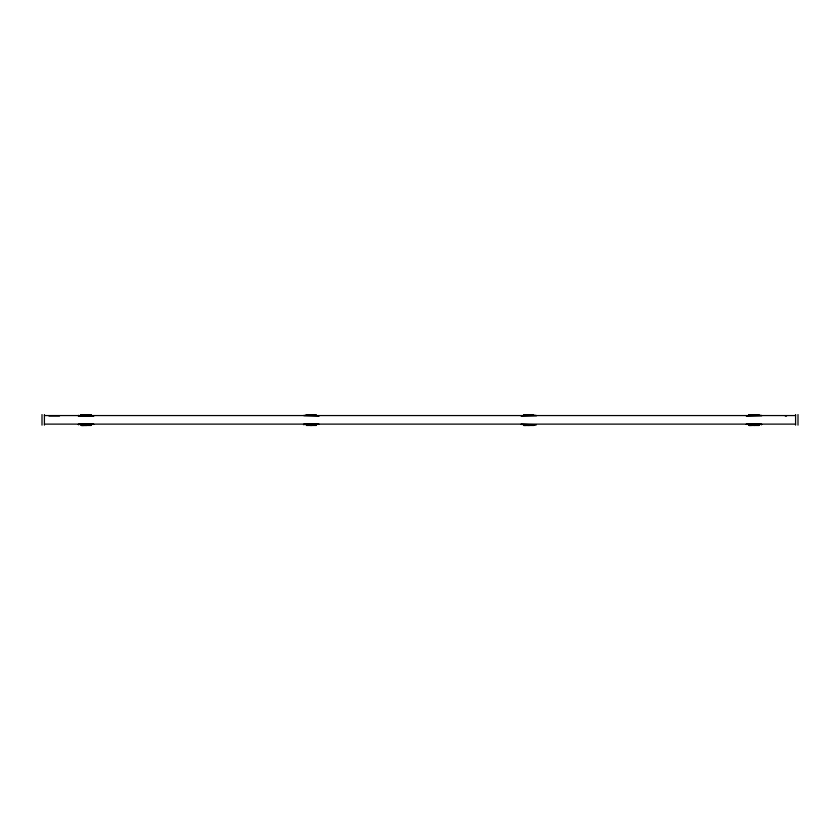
<?xml version="1.0" encoding="UTF-8"?>
<svg xmlns="http://www.w3.org/2000/svg" width="840" height="840" viewBox="0 0 840 840"><rect width="100%" height="100%" fill="white"/><g stroke="black" fill="none" stroke-linecap="round" stroke-linejoin="round"><path stroke-width="1.26" d="M84.641 415.349L84.662 414.74M87.486 425.45L87.507 424.841M309.876 415.349L309.897 414.74M312.721 425.45L312.743 424.841M527.258 415.349L527.279 414.75M530.103 425.45L530.124 424.841M752.493 415.349L752.514 414.75M755.339 425.45L755.36 424.841M83.548 415.349L83.591 414.74M88.567 425.45L88.61 424.841M308.784 415.349L308.826 414.74M313.793 425.45L313.834 424.841M526.166 415.349L526.207 414.75M531.174 425.45L531.216 424.841M751.391 415.349L751.433 414.75M756.409 425.45L756.452 424.841M82.425 415.349L82.498 414.75M89.66 425.45L89.733 424.841M307.661 415.349L307.734 414.75M314.895 425.45L314.958 424.841M525.042 415.349L525.105 414.75M532.266 425.45L532.34 424.841M750.267 415.349L750.341 414.75M757.501 425.45L757.575 424.841M81.228 415.349L81.312 414.74M90.836 425.45L91.098 424.841L91.025 425.45L81.953 425.45L81.858 424.841M306.464 415.349L306.548 414.74M316.071 425.45L316.323 424.841L316.25 425.45L306.369 425.45L306.264 424.841M523.929 414.75L523.677 415.349L523.75 414.75L533.631 414.75L533.736 415.349L527.846 415.349L527.867 414.75L529.725 414.75L529.778 415.349M533.452 425.45L533.537 424.841M749.165 414.75L749.081 415.349L749.101 414.75L758.867 414.75L758.972 415.349L753.081 415.349L753.091 414.75L754.961 414.75L755.002 415.349M758.688 425.45L758.772 424.841M90.29 415.349L90.206 414.74L81.133 414.75L81.06 415.349L81.26 414.74M313.74 414.75L313.782 415.349L316.355 415.349L316.25 414.74L306.369 414.75L306.296 415.349L306.485 414.74M523.645 424.841L523.75 425.45L533.631 425.45L533.705 424.841L533.516 425.45M748.976 425.45L751.496 425.45L751.443 424.841L748.881 424.841L748.976 425.45L758.867 425.45L758.94 424.841L758.74 425.45M81.029 415.349L81.133 414.75M306.264 415.349L306.369 414.75M533.631 425.45L533.736 424.841M758.867 425.45L758.972 424.841M78.278 415.8L93.88 415.8L78.278 415.8L78.666 415.349M536.319 424.683L520.894 424.389L536.099 424.841M761.723 424.389L746.12 424.389L761.723 424.389L761.334 424.841M87.118 414.74L87.139 415.349L87.129 414.74L85.249 414.75L85.229 415.349L87.139 415.349L87.129 414.74L91.025 414.74L91.119 415.349L88.557 415.349L88.505 414.75L91.025 414.74M85.04 425.45L85.019 424.841L85.029 425.45L86.898 425.45L86.919 424.841L85.019 424.841L85.019 425.45L81.133 425.45L81.029 424.841L83.601 424.841L83.654 425.45L81.133 425.45M752.861 424.841L752.881 425.45L752.84 424.841L754.772 424.841L754.75 425.45L748.881 424.841M758.867 414.75L756.347 414.75L756.399 415.349M536.099 415.349L520.894 415.8L536.487 415.8M761.334 415.349L746.12 415.8L761.723 415.8M44.415 415.558L795.585 415.558M48.941 415.989L59.535 415.989M785.274 416.073L786.534 416.073M44.415 424.116L795.585 424.116M78.278 424.389L93.88 424.389L78.278 424.389L78.666 424.841M303.513 424.389L319.106 424.389L303.513 424.389L303.901 424.841M523.75 425.45L526.26 425.45L526.218 424.841M758.048 414.75L758.142 415.349M749.711 424.841L749.795 425.45M532.812 414.75L532.906 415.349M524.475 424.841L524.559 425.45M315.441 414.74L315.525 415.349M307.094 424.841L307.188 425.45M757.418 414.75L757.501 415.349M750.351 424.841L750.435 425.45M532.182 414.75L532.266 415.349M525.115 424.841L525.2 425.45M314.8 414.74L314.885 415.349M307.734 424.841L307.818 425.45M89.565 414.74L89.649 415.349M82.498 424.841L82.583 425.45M531.121 414.75L531.163 415.349M308.837 424.841L308.879 425.45M755.716 414.75L755.759 415.349M752.094 424.841L752.136 425.45M530.481 414.75L530.523 415.349M526.859 424.841L526.901 425.45M313.1 414.74L313.142 415.349M309.477 424.841L309.519 425.45M87.864 414.74L87.906 415.349M84.242 424.841L84.284 425.45M755.076 414.75L755.118 415.349M752.735 424.841L752.766 425.45M529.841 414.75L529.883 415.349M527.499 424.841L527.531 425.45M312.469 414.74L312.501 415.349M310.118 424.841L310.159 425.45M87.234 414.74L87.266 415.349M84.882 424.841L84.924 425.45M754.646 414.75L754.667 415.349M753.186 424.841L753.207 425.45M529.41 414.75L529.431 415.349M527.951 424.841L527.971 425.45M312.029 414.74L312.05 415.349M310.569 424.841L310.59 425.45M86.793 414.74L86.814 415.349M85.334 424.841L85.355 425.45M798 414.55L798 425.135M795.585 414.55L795.585 425.135M44.415 414.55L44.415 425.135M42 414.55L42 425.135M310.485 414.75L310.464 415.349L312.375 415.349L312.365 414.74L310.485 414.75M312.155 424.841L312.133 425.45L310.275 425.45L310.223 424.841L312.155 424.841M529.536 424.841L529.515 425.45L527.646 425.45L527.604 424.841L529.536 424.841M748.986 414.75L748.902 415.349L748.976 414.75M303.681 415.517L319.106 415.8L303.681 415.517M527.646 425.45L527.604 424.841L527.646 425.45M312.396 415.349L312.354 414.74L312.375 415.349M310.264 425.45L310.223 424.841L310.275 425.45"/></g></svg>
